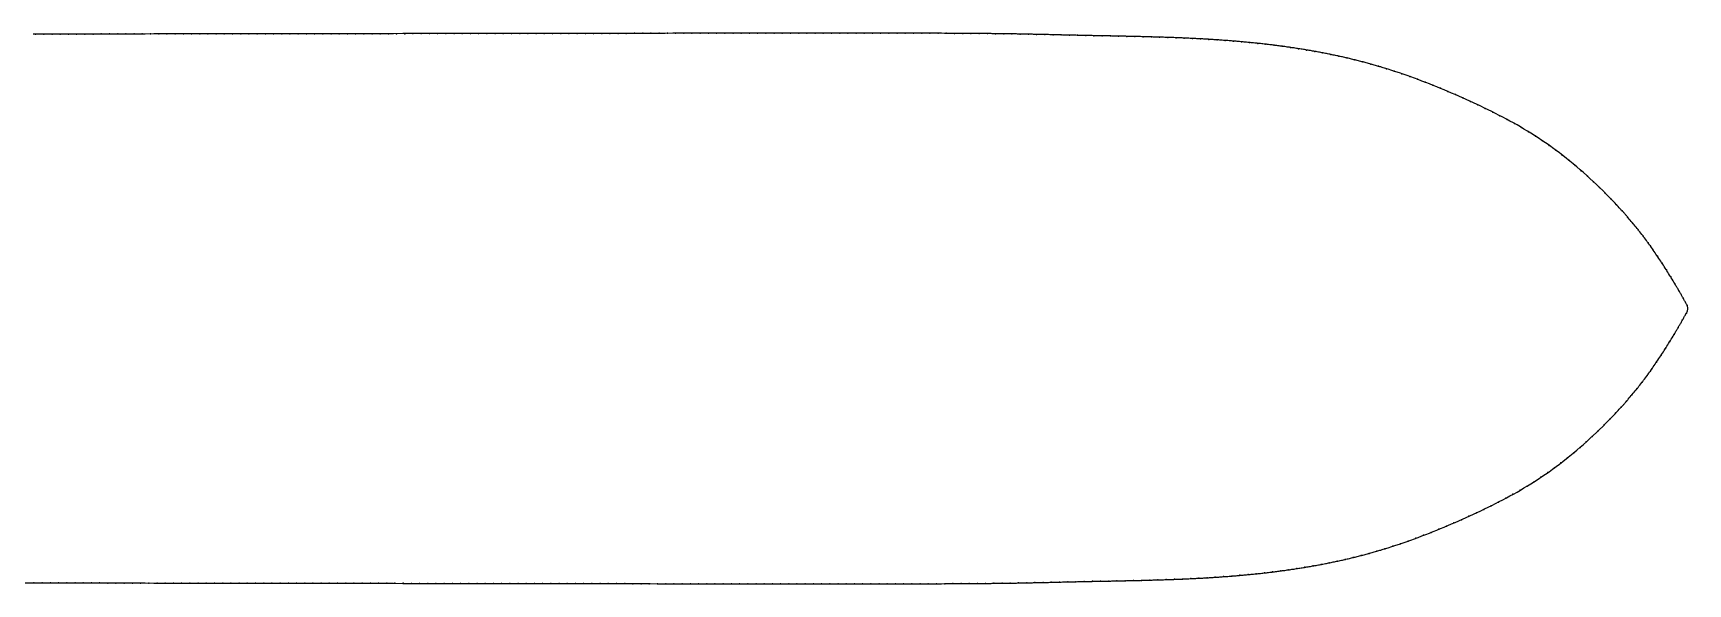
# Model space of a CAD drawing. Header units: metres. Extents: x -167 to 159, y -29 to 29.
# Drawn here: x -15.7 to 158.7, y -29.1 to 29.1 of the extents above; entities that cross this region are included whole.
import ezdxf

# ---------------------------------------------------------------- set-up
doc = ezdxf.new("R2010")
doc.units = ezdxf.units.M
doc.layers.add('Default', color=7, linetype='Continuous')

msp = doc.modelspace()

# ---------------------------------------------------------------- linework, layer by layer
at = {"layer": 'Default'}
for points, knots in [([(57.97, 29.04, 20.8), (53.78, 29.03, 20.8), (49.59, 29.03, 20.8), (45.4, 29.02, 20.8), (40.26, 29.02, 20.8), (35.12, 29.01, 20.8), (29.98, 29, 20.8), (24.84, 29, 20.8), (19.7, 28.99, 20.8), (14.56, 28.98, 20.8), (9.31, 28.98, 20.8), (4.06, 28.97, 20.8), (-1.19, 28.96, 20.8), (-6.04, 28.96, 20.8), (-10.89, 28.95, 20.8), (-15.74, 28.95, 20.8)], [487.042058, 487.042058, 487.042058, 487.042058, 499.61318, 499.61318, 499.61318, 515.036862, 515.036862, 515.036862, 530.460543, 530.460543, 530.460543, 546.210405, 546.210405, 546.210405, 560.754417, 560.754417, 560.754417, 560.754417]), ([(150.71, 11.44, 20.8), (149.85, 12.34, 20.8), (148.96, 13.2, 20.8), (148.04, 14.03, 20.8), (147.12, 14.86, 20.8), (146.16, 15.66, 20.8), (145.17, 16.41, 20.8), (144.21, 17.14, 20.8), (143.19, 17.84, 20.8), (142.16, 18.49, 20.8), (141.18, 19.1, 20.8), (140.22, 19.65, 20.8), (139.2, 20.18, 20.8), (138.19, 20.71, 20.8), (137.15, 21.22, 20.8), (136.12, 21.7, 20.8), (135.09, 22.17, 20.8), (134.07, 22.62, 20.8), (133.02, 23.06, 20.8), (130.95, 23.92, 20.8), (128.85, 24.71, 20.8), (126.71, 25.36, 20.8)], [389.942751, 389.942751, 389.942751, 389.942751, 393.663408, 393.663408, 393.663408, 397.390811, 397.390811, 397.390811, 401.048512, 401.048512, 401.048512, 404.466097, 404.466097, 404.466097, 407.896094, 407.896094, 407.896094, 411.279744, 411.279744, 411.279744, 418.008225, 418.008225, 418.008225, 418.008225]), ([(158.71, 0, 20.8), (158.71, 0.12, 20.8), (158.67, 0.24, 20.8), (158.62, 0.34, 20.8), (158.57, 0.45, 20.8), (158.51, 0.55, 20.8), (158.45, 0.66, 20.8), (158.4, 0.76, 20.8), (158.34, 0.86, 20.8), (158.28, 0.96, 20.8), (158.23, 1.07, 20.8), (158.17, 1.17, 20.8), (158.11, 1.27, 20.8), (158.05, 1.37, 20.8), (158, 1.47, 20.8), (157.94, 1.57, 20.8), (157.88, 1.67, 20.8), (157.82, 1.77, 20.8), (157.76, 1.87, 20.8), (157.7, 1.98, 20.8), (157.65, 2.08, 20.8), (157.59, 2.18, 20.8), (157.53, 2.28, 20.8), (157.47, 2.38, 20.8), (157.41, 2.48, 20.8), (157.29, 2.68, 20.8), (157.17, 2.88, 20.8), (157.05, 3.08, 20.8), (156.93, 3.28, 20.8), (156.81, 3.48, 20.8), (156.68, 3.68, 20.8), (156.56, 3.87, 20.8), (156.44, 4.07, 20.8), (156.32, 4.27, 20.8), (156.19, 4.47, 20.8), (156.06, 4.66, 20.8), (155.93, 4.86, 20.8), (155.81, 5.05, 20.8), (155.69, 5.24, 20.8), (155.55, 5.44, 20.8), (155.42, 5.64, 20.8), (155.27, 5.85, 20.8), (155.15, 6.03, 20.8), (155.03, 6.21, 20.8), (154.93, 6.34, 20.8), (154.75, 6.6, 20.8), (154.57, 6.85, 20.8), (154.3, 7.22, 20.8), (154.04, 7.57, 20.8), (153.78, 7.91, 20.8), (153.52, 8.24, 20.8), (153.25, 8.57, 20.8), (152.98, 8.9, 20.8), (152.71, 9.24, 20.8), (152.43, 9.56, 20.8), (152.36, 9.64, 20.8), (152.29, 9.72, 20.8), (152.22, 9.8, 20.8), (152.15, 9.88, 20.8), (152.08, 9.96, 20.8), (152.01, 10.04, 20.8), (151.94, 10.12, 20.8), (151.87, 10.2, 20.8), (151.8, 10.28, 20.8), (151.73, 10.35, 20.8), (151.65, 10.43, 20.8), (151.58, 10.51, 20.8), (151.44, 10.67, 20.8), (151.29, 10.83, 20.8), (151.15, 10.98, 20.8), (151, 11.14, 20.8), (150.86, 11.29, 20.8), (150.71, 11.44, 20.8)], [375.905935, 375.905935, 375.905935, 375.905935, 376.266161, 376.266161, 376.266161, 376.622974, 376.622974, 376.622974, 376.972444, 376.972444, 376.972444, 377.322687, 377.322687, 377.322687, 377.672364, 377.672364, 377.672364, 378.022452, 378.022452, 378.022452, 378.371996, 378.371996, 378.371996, 378.722496, 378.722496, 378.722496, 379.421186, 379.421186, 379.421186, 380.122766, 380.122766, 380.122766, 380.819353, 380.819353, 380.819353, 381.524984, 381.524984, 381.524984, 382.214219, 382.214219, 382.214219, 382.930928, 382.930928, 382.930928, 383.625493, 383.625493, 383.625493, 384.832867, 384.832867, 384.832867, 386.108029, 386.108029, 386.108029, 387.389084, 387.389084, 387.389084, 387.706389, 387.706389, 387.706389, 388.026872, 388.026872, 388.026872, 388.345811, 388.345811, 388.345811, 388.665356, 388.665356, 388.665356, 389.304003, 389.304003, 389.304003, 389.942751, 389.942751, 389.942751, 389.942751]), ([(150.71, -11.44, 20.8), (150.86, -11.29, 20.8), (151, -11.14, 20.8), (151.15, -10.98, 20.8), (151.29, -10.83, 20.8), (151.44, -10.67, 20.8), (151.58, -10.51, 20.8), (151.65, -10.43, 20.8), (151.73, -10.35, 20.8), (151.8, -10.28, 20.8), (151.87, -10.2, 20.8), (151.94, -10.12, 20.8), (152.01, -10.04, 20.8), (152.08, -9.96, 20.8), (152.15, -9.88, 20.8), (152.22, -9.8, 20.8), (152.29, -9.72, 20.8), (152.36, -9.64, 20.8), (152.43, -9.56, 20.8), (152.71, -9.24, 20.8), (152.98, -8.9, 20.8), (153.25, -8.57, 20.8), (153.52, -8.24, 20.8), (153.78, -7.91, 20.8), (154.04, -7.57, 20.8), (154.3, -7.22, 20.8), (154.57, -6.85, 20.8), (154.75, -6.6, 20.8), (154.93, -6.34, 20.8), (155.03, -6.21, 20.8), (155.15, -6.03, 20.8), (155.27, -5.85, 20.8), (155.42, -5.64, 20.8), (155.55, -5.44, 20.8), (155.69, -5.24, 20.8), (155.81, -5.05, 20.8), (155.93, -4.86, 20.8), (156.06, -4.66, 20.8), (156.19, -4.47, 20.8), (156.32, -4.27, 20.8), (156.44, -4.07, 20.8), (156.56, -3.87, 20.8), (156.68, -3.68, 20.8), (156.81, -3.48, 20.8), (156.93, -3.28, 20.8), (157.05, -3.08, 20.8), (157.17, -2.88, 20.8), (157.29, -2.68, 20.8), (157.41, -2.48, 20.8), (157.47, -2.38, 20.8), (157.53, -2.28, 20.8), (157.59, -2.18, 20.8), (157.65, -2.08, 20.8), (157.7, -1.98, 20.8), (157.76, -1.87, 20.8), (157.82, -1.77, 20.8), (157.88, -1.67, 20.8), (157.94, -1.57, 20.8), (158, -1.47, 20.8), (158.05, -1.37, 20.8), (158.11, -1.27, 20.8), (158.17, -1.17, 20.8), (158.23, -1.07, 20.8), (158.28, -0.96, 20.8), (158.34, -0.86, 20.8), (158.4, -0.76, 20.8), (158.45, -0.66, 20.8), (158.51, -0.55, 20.8), (158.57, -0.45, 20.8), (158.62, -0.34, 20.8), (158.67, -0.24, 20.8), (158.71, -0.12, 20.8), (158.71, 0, 20.8)], [361.869119, 361.869119, 361.869119, 361.869119, 362.507866, 362.507866, 362.507866, 363.146514, 363.146514, 363.146514, 363.466058, 363.466058, 363.466058, 363.784997, 363.784997, 363.784997, 364.10548, 364.10548, 364.10548, 364.422786, 364.422786, 364.422786, 365.703841, 365.703841, 365.703841, 366.979003, 366.979003, 366.979003, 368.186377, 368.186377, 368.186377, 368.880941, 368.880941, 368.880941, 369.59765, 369.59765, 369.59765, 370.286886, 370.286886, 370.286886, 370.992516, 370.992516, 370.992516, 371.689104, 371.689104, 371.689104, 372.390683, 372.390683, 372.390683, 373.089374, 373.089374, 373.089374, 373.439874, 373.439874, 373.439874, 373.789418, 373.789418, 373.789418, 374.139506, 374.139506, 374.139506, 374.489183, 374.489183, 374.489183, 374.839426, 374.839426, 374.839426, 375.188896, 375.188896, 375.188896, 375.545709, 375.545709, 375.545709, 375.905935, 375.905935, 375.905935, 375.905935]), ([(126.71, -25.36, 20.8), (128.85, -24.71, 20.8), (130.95, -23.92, 20.8), (133.02, -23.06, 20.8), (134.07, -22.62, 20.8), (135.09, -22.17, 20.8), (136.12, -21.7, 20.8), (137.15, -21.22, 20.8), (138.19, -20.71, 20.8), (139.2, -20.18, 20.8), (140.22, -19.65, 20.8), (141.18, -19.1, 20.8), (142.16, -18.49, 20.8), (143.19, -17.84, 20.8), (144.21, -17.14, 20.8), (145.17, -16.41, 20.8), (146.16, -15.66, 20.8), (147.12, -14.86, 20.8), (148.04, -14.03, 20.8), (148.96, -13.2, 20.8), (149.85, -12.34, 20.8), (150.71, -11.44, 20.8)], [333.803644, 333.803644, 333.803644, 333.803644, 340.532126, 340.532126, 340.532126, 343.915776, 343.915776, 343.915776, 347.345772, 347.345772, 347.345772, 350.763358, 350.763358, 350.763358, 354.421059, 354.421059, 354.421059, 358.148461, 358.148461, 358.148461, 361.869119, 361.869119, 361.869119, 361.869119]), ([(-15.74, -28.95, 20.8), (-10.89, -28.95, 20.8), (-6.04, -28.96, 20.8), (-1.19, -28.96, 20.8), (4.06, -28.97, 20.8), (9.31, -28.98, 20.8), (14.56, -28.98, 20.8), (19.7, -28.99, 20.8), (24.84, -29, 20.8), (29.98, -29, 20.8), (35.12, -29.01, 20.8), (40.26, -29.02, 20.8), (45.4, -29.02, 20.8), (49.59, -29.03, 20.8), (53.78, -29.04, 20.8), (57.97, -29.04, 20.8)], [191.057453, 191.057453, 191.057453, 191.057453, 205.601465, 205.601465, 205.601465, 221.351327, 221.351327, 221.351327, 236.775008, 236.775008, 236.775008, 252.19869, 252.19869, 252.19869, 264.769812, 264.769812, 264.769812, 264.769812])]:
    msp.add_open_spline(points, degree=3, knots=knots, dxfattribs=at)
for points in [[(67.73, 29.06, 20.8), (64.48, 29.05, 20.8), (61.23, 29.05, 20.8), (57.97, 29.04, 20.8)], [(73.24, 29.06, 20.8), (71.4, 29.06, 20.8), (69.57, 29.06, 20.8), (67.73, 29.06, 20.8)], [(76.54, 29.05, 20.8), (75.44, 29.05, 20.8), (74.34, 29.05, 20.8), (73.24, 29.06, 20.8)], [(78.43, 29.04, 20.8), (77.8, 29.04, 20.8), (77.17, 29.05, 20.8), (76.54, 29.05, 20.8)], [(79.37, 29.04, 20.8), (79.05, 29.04, 20.8), (78.74, 29.04, 20.8), (78.43, 29.04, 20.8)], [(81.96, 29.02, 20.8), (81.1, 29.02, 20.8), (80.23, 29.03, 20.8), (79.37, 29.04, 20.8)], [(83.22, 29, 20.8), (82.8, 29.01, 20.8), (82.38, 29.01, 20.8), (81.96, 29.02, 20.8)], [(83.56, 29, 20.8), (83.45, 29, 20.8), (83.34, 29, 20.8), (83.22, 29, 20.8)], [(84.04, 29, 20.8), (83.88, 29, 20.8), (83.72, 29, 20.8), (83.56, 29, 20.8)], [(84.53, 29, 20.8), (84.37, 29, 20.8), (84.2, 29, 20.8), (84.04, 29, 20.8)], [(85.01, 29, 20.8), (84.85, 29, 20.8), (84.69, 29, 20.8), (84.53, 29, 20.8)], [(85.5, 28.99, 20.8), (85.34, 28.99, 20.8), (85.17, 29, 20.8), (85.01, 29, 20.8)], [(85.98, 28.99, 20.8), (85.82, 28.99, 20.8), (85.66, 28.99, 20.8), (85.5, 28.99, 20.8)], [(86.47, 28.98, 20.8), (86.31, 28.98, 20.8), (86.14, 28.98, 20.8), (85.98, 28.99, 20.8)], [(86.95, 28.97, 20.8), (86.79, 28.98, 20.8), (86.63, 28.98, 20.8), (86.47, 28.98, 20.8)], [(87.44, 28.97, 20.8), (87.28, 28.97, 20.8), (87.11, 28.97, 20.8), (86.95, 28.97, 20.8)], [(87.92, 28.96, 20.8), (87.76, 28.96, 20.8), (87.6, 28.96, 20.8), (87.44, 28.97, 20.8)], [(88.41, 28.95, 20.8), (88.24, 28.95, 20.8), (88.08, 28.95, 20.8), (87.92, 28.96, 20.8)], [(88.89, 28.94, 20.8), (88.73, 28.94, 20.8), (88.57, 28.95, 20.8), (88.41, 28.95, 20.8)], [(89.38, 28.93, 20.8), (89.21, 28.93, 20.8), (89.05, 28.94, 20.8), (88.89, 28.94, 20.8)], [(89.86, 28.92, 20.8), (89.7, 28.92, 20.8), (89.54, 28.93, 20.8), (89.38, 28.93, 20.8)], [(90.35, 28.91, 20.8), (90.18, 28.91, 20.8), (90.02, 28.92, 20.8), (89.86, 28.92, 20.8)], [(90.83, 28.9, 20.8), (90.67, 28.9, 20.8), (90.51, 28.9, 20.8), (90.35, 28.91, 20.8)], [(91.32, 28.89, 20.8), (91.15, 28.89, 20.8), (90.99, 28.89, 20.8), (90.83, 28.9, 20.8)], [(91.8, 28.87, 20.8), (91.64, 28.88, 20.8), (91.48, 28.88, 20.8), (91.32, 28.89, 20.8)], [(92.28, 28.86, 20.8), (92.12, 28.87, 20.8), (91.96, 28.87, 20.8), (91.8, 28.87, 20.8)], [(92.77, 28.85, 20.8), (92.61, 28.86, 20.8), (92.45, 28.86, 20.8), (92.28, 28.86, 20.8)], [(93.25, 28.84, 20.8), (93.09, 28.84, 20.8), (92.93, 28.85, 20.8), (92.77, 28.85, 20.8)], [(93.74, 28.83, 20.8), (93.58, 28.83, 20.8), (93.42, 28.84, 20.8), (93.25, 28.84, 20.8)], [(94.22, 28.82, 20.8), (94.06, 28.82, 20.8), (93.9, 28.83, 20.8), (93.74, 28.83, 20.8)], [(94.71, 28.81, 20.8), (94.55, 28.81, 20.8), (94.39, 28.82, 20.8), (94.22, 28.82, 20.8)], [(95.19, 28.8, 20.8), (95.03, 28.8, 20.8), (94.87, 28.81, 20.8), (94.71, 28.81, 20.8)], [(95.68, 28.79, 20.8), (95.52, 28.79, 20.8), (95.36, 28.8, 20.8), (95.19, 28.8, 20.8)], [(96.16, 28.78, 20.8), (96, 28.78, 20.8), (95.84, 28.79, 20.8), (95.68, 28.79, 20.8)], [(96.65, 28.77, 20.8), (96.49, 28.77, 20.8), (96.33, 28.78, 20.8), (96.16, 28.78, 20.8)], [(97.13, 28.76, 20.8), (96.97, 28.76, 20.8), (96.81, 28.77, 20.8), (96.65, 28.77, 20.8)], [(97.62, 28.75, 20.8), (97.46, 28.75, 20.8), (97.3, 28.76, 20.8), (97.13, 28.76, 20.8)], [(98.1, 28.74, 20.8), (97.94, 28.75, 20.8), (97.78, 28.75, 20.8), (97.62, 28.75, 20.8)], [(98.59, 28.73, 20.8), (98.43, 28.74, 20.8), (98.27, 28.74, 20.8), (98.1, 28.74, 20.8)], [(99.08, 28.72, 20.8), (98.91, 28.73, 20.8), (98.75, 28.73, 20.8), (98.59, 28.73, 20.8)], [(99.56, 28.71, 20.8), (99.4, 28.72, 20.8), (99.24, 28.72, 20.8), (99.08, 28.72, 20.8)], [(100.05, 28.7, 20.8), (99.88, 28.7, 20.8), (99.72, 28.71, 20.8), (99.56, 28.71, 20.8)], [(100.53, 28.69, 20.8), (100.37, 28.69, 20.8), (100.21, 28.7, 20.8), (100.05, 28.7, 20.8)], [(101.02, 28.68, 20.8), (100.85, 28.68, 20.8), (100.69, 28.69, 20.8), (100.53, 28.69, 20.8)], [(101.5, 28.67, 20.8), (101.34, 28.67, 20.8), (101.18, 28.67, 20.8), (101.02, 28.68, 20.8)], [(101.99, 28.65, 20.8), (101.82, 28.66, 20.8), (101.66, 28.66, 20.8), (101.5, 28.67, 20.8)], [(102.47, 28.64, 20.8), (102.31, 28.64, 20.8), (102.15, 28.65, 20.8), (101.99, 28.65, 20.8)], [(102.96, 28.63, 20.8), (102.79, 28.63, 20.8), (102.63, 28.64, 20.8), (102.47, 28.64, 20.8)], [(103.44, 28.61, 20.8), (103.28, 28.62, 20.8), (103.12, 28.62, 20.8), (102.96, 28.63, 20.8)], [(103.93, 28.59, 20.8), (103.76, 28.6, 20.8), (103.6, 28.6, 20.8), (103.44, 28.61, 20.8)], [(104.41, 28.58, 20.8), (104.25, 28.58, 20.8), (104.09, 28.59, 20.8), (103.93, 28.59, 20.8)], [(104.9, 28.56, 20.8), (104.73, 28.56, 20.8), (104.57, 28.57, 20.8), (104.41, 28.58, 20.8)], [(105.38, 28.54, 20.8), (105.22, 28.54, 20.8), (105.06, 28.55, 20.8), (104.9, 28.56, 20.8)], [(105.87, 28.52, 20.8), (105.7, 28.52, 20.8), (105.54, 28.53, 20.8), (105.38, 28.54, 20.8)], [(106.35, 28.49, 20.8), (106.19, 28.5, 20.8), (106.03, 28.51, 20.8), (105.87, 28.52, 20.8)], [(106.83, 28.47, 20.8), (106.67, 28.48, 20.8), (106.51, 28.49, 20.8), (106.35, 28.49, 20.8)], [(107.32, 28.44, 20.8), (107.16, 28.45, 20.8), (107, 28.46, 20.8), (106.83, 28.47, 20.8)], [(107.8, 28.42, 20.8), (107.64, 28.43, 20.8), (107.48, 28.44, 20.8), (107.32, 28.44, 20.8)], [(108.29, 28.39, 20.8), (108.13, 28.4, 20.8), (107.97, 28.41, 20.8), (107.8, 28.42, 20.8)], [(108.77, 28.36, 20.8), (108.61, 28.37, 20.8), (108.45, 28.38, 20.8), (108.29, 28.39, 20.8)], [(109.26, 28.33, 20.8), (109.1, 28.34, 20.8), (108.93, 28.35, 20.8), (108.77, 28.36, 20.8)], [(109.74, 28.29, 20.8), (109.58, 28.3, 20.8), (109.42, 28.32, 20.8), (109.26, 28.33, 20.8)], [(110.22, 28.26, 20.8), (110.06, 28.27, 20.8), (109.9, 28.28, 20.8), (109.74, 28.29, 20.8)], [(110.71, 28.22, 20.8), (110.55, 28.23, 20.8), (110.39, 28.24, 20.8), (110.22, 28.26, 20.8)], [(111.2, 28.18, 20.8), (111.04, 28.19, 20.8), (110.87, 28.21, 20.8), (110.71, 28.22, 20.8)], [(111.69, 28.14, 20.8), (111.53, 28.15, 20.8), (111.36, 28.16, 20.8), (111.2, 28.18, 20.8)], [(112.18, 28.09, 20.8), (112.02, 28.11, 20.8), (111.86, 28.12, 20.8), (111.69, 28.14, 20.8)], [(112.67, 28.04, 20.8), (112.51, 28.06, 20.8), (112.35, 28.07, 20.8), (112.18, 28.09, 20.8)], [(113.17, 27.99, 20.8), (113, 28.01, 20.8), (112.84, 28.03, 20.8), (112.67, 28.04, 20.8)], [(113.66, 27.94, 20.8), (113.49, 27.96, 20.8), (113.33, 27.98, 20.8), (113.17, 27.99, 20.8)], [(114.15, 27.89, 20.8), (113.98, 27.9, 20.8), (113.82, 27.92, 20.8), (113.66, 27.94, 20.8)], [(114.64, 27.83, 20.8), (114.47, 27.85, 20.8), (114.31, 27.87, 20.8), (114.15, 27.89, 20.8)], [(119.52, 27.1, 20.8), (119.35, 27.13, 20.8), (119.19, 27.16, 20.8), (119.03, 27.18, 20.8)], [(123.86, 26.16, 20.8), (123.7, 26.2, 20.8), (123.54, 26.24, 20.8), (123.38, 26.28, 20.8)], [(124.33, 26.04, 20.8), (124.18, 26.08, 20.8), (124.02, 26.12, 20.8), (123.86, 26.16, 20.8)], [(124.81, 25.91, 20.8), (124.65, 25.96, 20.8), (124.49, 26, 20.8), (124.33, 26.04, 20.8)], [(125.29, 25.78, 20.8), (125.13, 25.83, 20.8), (124.97, 25.87, 20.8), (124.81, 25.91, 20.8)], [(125.76, 25.65, 20.8), (125.6, 25.7, 20.8), (125.45, 25.74, 20.8), (125.29, 25.78, 20.8)], [(126.24, 25.51, 20.8), (126.08, 25.56, 20.8), (125.92, 25.6, 20.8), (125.76, 25.65, 20.8)], [(126.71, 25.36, 20.8), (126.55, 25.42, 20.8), (126.39, 25.47, 20.8), (126.24, 25.51, 20.8)], [(123.38, -26.28, 20.8), (123.54, -26.24, 20.8), (123.7, -26.2, 20.8), (123.86, -26.16, 20.8)], [(123.86, -26.16, 20.8), (124.02, -26.12, 20.8), (124.18, -26.08, 20.8), (124.33, -26.04, 20.8)], [(124.33, -26.04, 20.8), (124.49, -26, 20.8), (124.65, -25.96, 20.8), (124.81, -25.91, 20.8)], [(124.81, -25.91, 20.8), (124.97, -25.87, 20.8), (125.13, -25.83, 20.8), (125.29, -25.78, 20.8)], [(125.29, -25.78, 20.8), (125.45, -25.74, 20.8), (125.6, -25.7, 20.8), (125.76, -25.65, 20.8)], [(125.76, -25.65, 20.8), (125.92, -25.6, 20.8), (126.08, -25.56, 20.8), (126.24, -25.51, 20.8)], [(126.24, -25.51, 20.8), (126.39, -25.47, 20.8), (126.55, -25.42, 20.8), (126.71, -25.36, 20.8)], [(113.66, -27.94, 20.8), (113.82, -27.92, 20.8), (113.98, -27.9, 20.8), (114.15, -27.89, 20.8)], [(-29.99, -28.93, 20.8), (-25.24, -28.93, 20.8), (-20.49, -28.94, 20.8), (-15.74, -28.95, 20.8)], [(57.97, -29.04, 20.8), (61.23, -29.05, 20.8), (64.48, -29.05, 20.8), (67.73, -29.06, 20.8)], [(67.73, -29.06, 20.8), (69.57, -29.06, 20.8), (71.4, -29.06, 20.8), (73.24, -29.06, 20.8)], [(73.24, -29.06, 20.8), (74.34, -29.05, 20.8), (75.44, -29.05, 20.8), (76.54, -29.05, 20.8)], [(76.54, -29.05, 20.8), (77.17, -29.05, 20.8), (77.8, -29.04, 20.8), (78.43, -29.04, 20.8)], [(78.43, -29.04, 20.8), (78.74, -29.04, 20.8), (79.05, -29.04, 20.8), (79.37, -29.04, 20.8)], [(79.37, -29.04, 20.8), (80.23, -29.03, 20.8), (81.1, -29.02, 20.8), (81.96, -29.02, 20.8)], [(81.96, -29.02, 20.8), (82.38, -29.01, 20.8), (82.8, -29.01, 20.8), (83.22, -29, 20.8)], [(83.22, -29, 20.8), (83.34, -29, 20.8), (83.45, -29, 20.8), (83.56, -29, 20.8)], [(83.56, -29, 20.8), (83.72, -29, 20.8), (83.88, -29, 20.8), (84.04, -29, 20.8)], [(84.04, -29, 20.8), (84.2, -29, 20.8), (84.37, -29, 20.8), (84.53, -29, 20.8)], [(84.53, -29, 20.8), (84.69, -29, 20.8), (84.85, -29, 20.8), (85.01, -29, 20.8)], [(85.01, -29, 20.8), (85.17, -29, 20.8), (85.34, -28.99, 20.8), (85.5, -28.99, 20.8)], [(85.5, -28.99, 20.8), (85.66, -28.99, 20.8), (85.82, -28.99, 20.8), (85.98, -28.99, 20.8)], [(85.98, -28.99, 20.8), (86.14, -28.98, 20.8), (86.31, -28.98, 20.8), (86.47, -28.98, 20.8)], [(86.47, -28.98, 20.8), (86.63, -28.98, 20.8), (86.79, -28.98, 20.8), (86.95, -28.97, 20.8)], [(86.95, -28.97, 20.8), (87.11, -28.97, 20.8), (87.28, -28.97, 20.8), (87.44, -28.97, 20.8)], [(87.44, -28.97, 20.8), (87.6, -28.96, 20.8), (87.76, -28.96, 20.8), (87.92, -28.96, 20.8)], [(87.92, -28.96, 20.8), (88.08, -28.95, 20.8), (88.24, -28.95, 20.8), (88.41, -28.95, 20.8)], [(88.41, -28.95, 20.8), (88.57, -28.95, 20.8), (88.73, -28.94, 20.8), (88.89, -28.94, 20.8)], [(88.89, -28.94, 20.8), (89.05, -28.94, 20.8), (89.21, -28.93, 20.8), (89.38, -28.93, 20.8)], [(89.38, -28.93, 20.8), (89.54, -28.93, 20.8), (89.7, -28.92, 20.8), (89.86, -28.92, 20.8)], [(89.86, -28.92, 20.8), (90.02, -28.92, 20.8), (90.18, -28.91, 20.8), (90.35, -28.91, 20.8)], [(90.35, -28.91, 20.8), (90.51, -28.9, 20.8), (90.67, -28.9, 20.8), (90.83, -28.9, 20.8)], [(90.83, -28.9, 20.8), (90.99, -28.89, 20.8), (91.15, -28.89, 20.8), (91.32, -28.89, 20.8)], [(91.32, -28.89, 20.8), (91.48, -28.88, 20.8), (91.64, -28.88, 20.8), (91.8, -28.87, 20.8)], [(91.8, -28.87, 20.8), (91.96, -28.87, 20.8), (92.12, -28.87, 20.8), (92.28, -28.86, 20.8)], [(92.28, -28.86, 20.8), (92.45, -28.86, 20.8), (92.61, -28.86, 20.8), (92.77, -28.85, 20.8)], [(92.77, -28.85, 20.8), (92.93, -28.85, 20.8), (93.09, -28.84, 20.8), (93.25, -28.84, 20.8)], [(93.25, -28.84, 20.8), (93.42, -28.84, 20.8), (93.58, -28.83, 20.8), (93.74, -28.83, 20.8)], [(93.74, -28.83, 20.8), (93.9, -28.83, 20.8), (94.06, -28.82, 20.8), (94.22, -28.82, 20.8)], [(94.22, -28.82, 20.8), (94.39, -28.82, 20.8), (94.55, -28.81, 20.8), (94.71, -28.81, 20.8)], [(94.71, -28.81, 20.8), (94.87, -28.81, 20.8), (95.03, -28.8, 20.8), (95.19, -28.8, 20.8)], [(95.19, -28.8, 20.8), (95.36, -28.8, 20.8), (95.52, -28.79, 20.8), (95.68, -28.79, 20.8)], [(95.68, -28.79, 20.8), (95.84, -28.79, 20.8), (96, -28.78, 20.8), (96.16, -28.78, 20.8)], [(96.16, -28.78, 20.8), (96.33, -28.78, 20.8), (96.49, -28.77, 20.8), (96.65, -28.77, 20.8)], [(96.65, -28.77, 20.8), (96.81, -28.77, 20.8), (96.97, -28.76, 20.8), (97.13, -28.76, 20.8)], [(97.13, -28.76, 20.8), (97.3, -28.76, 20.8), (97.46, -28.75, 20.8), (97.62, -28.75, 20.8)], [(97.62, -28.75, 20.8), (97.78, -28.75, 20.8), (97.94, -28.75, 20.8), (98.1, -28.74, 20.8)], [(98.1, -28.74, 20.8), (98.27, -28.74, 20.8), (98.43, -28.74, 20.8), (98.59, -28.73, 20.8)], [(98.59, -28.73, 20.8), (98.75, -28.73, 20.8), (98.91, -28.73, 20.8), (99.08, -28.72, 20.8)], [(99.08, -28.72, 20.8), (99.24, -28.72, 20.8), (99.4, -28.72, 20.8), (99.56, -28.71, 20.8)], [(99.56, -28.71, 20.8), (99.72, -28.71, 20.8), (99.88, -28.7, 20.8), (100.05, -28.7, 20.8)], [(100.05, -28.7, 20.8), (100.21, -28.7, 20.8), (100.37, -28.69, 20.8), (100.53, -28.69, 20.8)], [(100.53, -28.69, 20.8), (100.69, -28.69, 20.8), (100.85, -28.68, 20.8), (101.02, -28.68, 20.8)], [(101.02, -28.68, 20.8), (101.18, -28.67, 20.8), (101.34, -28.67, 20.8), (101.5, -28.67, 20.8)], [(101.5, -28.67, 20.8), (101.66, -28.66, 20.8), (101.82, -28.66, 20.8), (101.99, -28.65, 20.8)], [(101.99, -28.65, 20.8), (102.15, -28.65, 20.8), (102.31, -28.64, 20.8), (102.47, -28.64, 20.8)], [(102.47, -28.64, 20.8), (102.63, -28.64, 20.8), (102.79, -28.63, 20.8), (102.96, -28.63, 20.8)], [(102.96, -28.63, 20.8), (103.12, -28.62, 20.8), (103.28, -28.62, 20.8), (103.44, -28.61, 20.8)], [(103.44, -28.61, 20.8), (103.6, -28.6, 20.8), (103.76, -28.6, 20.8), (103.93, -28.59, 20.8)], [(103.93, -28.59, 20.8), (104.09, -28.59, 20.8), (104.25, -28.58, 20.8), (104.41, -28.58, 20.8)], [(104.41, -28.58, 20.8), (104.57, -28.57, 20.8), (104.73, -28.56, 20.8), (104.9, -28.56, 20.8)], [(104.9, -28.56, 20.8), (105.06, -28.55, 20.8), (105.22, -28.54, 20.8), (105.38, -28.54, 20.8)], [(105.38, -28.54, 20.8), (105.54, -28.53, 20.8), (105.7, -28.52, 20.8), (105.87, -28.52, 20.8)], [(105.87, -28.52, 20.8), (106.03, -28.51, 20.8), (106.19, -28.5, 20.8), (106.35, -28.49, 20.8)], [(106.35, -28.49, 20.8), (106.51, -28.49, 20.8), (106.67, -28.48, 20.8), (106.83, -28.47, 20.8)], [(106.83, -28.47, 20.8), (107, -28.46, 20.8), (107.16, -28.45, 20.8), (107.32, -28.44, 20.8)], [(107.32, -28.44, 20.8), (107.48, -28.44, 20.8), (107.64, -28.43, 20.8), (107.8, -28.42, 20.8)], [(107.8, -28.42, 20.8), (107.97, -28.41, 20.8), (108.13, -28.4, 20.8), (108.29, -28.39, 20.8)], [(108.29, -28.39, 20.8), (108.45, -28.38, 20.8), (108.61, -28.37, 20.8), (108.77, -28.36, 20.8)], [(108.77, -28.36, 20.8), (108.93, -28.35, 20.8), (109.1, -28.34, 20.8), (109.26, -28.33, 20.8)], [(109.26, -28.33, 20.8), (109.42, -28.32, 20.8), (109.58, -28.3, 20.8), (109.74, -28.29, 20.8)], [(109.74, -28.29, 20.8), (109.9, -28.28, 20.8), (110.06, -28.27, 20.8), (110.22, -28.26, 20.8)], [(110.22, -28.26, 20.8), (110.39, -28.24, 20.8), (110.55, -28.23, 20.8), (110.71, -28.22, 20.8)], [(110.71, -28.22, 20.8), (110.87, -28.21, 20.8), (111.04, -28.19, 20.8), (111.2, -28.18, 20.8)], [(111.2, -28.18, 20.8), (111.36, -28.16, 20.8), (111.53, -28.15, 20.8), (111.69, -28.14, 20.8)], [(111.69, -28.14, 20.8), (111.86, -28.12, 20.8), (112.02, -28.11, 20.8), (112.18, -28.09, 20.8)], [(112.18, -28.09, 20.8), (112.35, -28.07, 20.8), (112.51, -28.06, 20.8), (112.67, -28.04, 20.8)], [(112.67, -28.04, 20.8), (112.84, -28.03, 20.8), (113, -28.01, 20.8), (113.17, -27.99, 20.8)], [(113.17, -27.99, 20.8), (113.33, -27.98, 20.8), (113.49, -27.96, 20.8), (113.66, -27.94, 20.8)]]:
    msp.add_open_spline(points, degree=3, dxfattribs=at)
at = {"layer": 'Default', "extrusion": (-4.34878e-10, -3.46479e-09, 1)}
msp.add_open_spline([(115.13, 27.77, 20.8), (114.96, 27.79, 20.8), (114.8, 27.81, 20.8), (114.64, 27.83, 20.8)], degree=3, dxfattribs=at)
at = {"layer": 'Default', "extrusion": (-3.46555e-10, -2.64157e-09, 1)}
msp.add_open_spline([(115.62, 27.71, 20.8), (115.45, 27.73, 20.8), (115.29, 27.75, 20.8), (115.13, 27.77, 20.8)], degree=3, dxfattribs=at)
at = {"layer": 'Default', "extrusion": (-4.36502e-10, -3.18558e-09, 1)}
msp.add_open_spline([(116.1, 27.64, 20.8), (115.94, 27.66, 20.8), (115.78, 27.68, 20.8), (115.62, 27.71, 20.8)], degree=3, dxfattribs=at)
at = {"layer": 'Default', "extrusion": (-3.20874e-10, -2.24431e-09, 1)}
msp.add_open_spline([(116.59, 27.57, 20.8), (116.43, 27.59, 20.8), (116.27, 27.62, 20.8), (116.1, 27.64, 20.8)], degree=3, dxfattribs=at)
at = {"layer": 'Default', "extrusion": (-6.21135e-10, -4.16609e-09, 1)}
msp.add_open_spline([(117.08, 27.5, 20.8), (116.92, 27.52, 20.8), (116.76, 27.55, 20.8), (116.59, 27.57, 20.8)], degree=3, dxfattribs=at)
at = {"layer": 'Default', "extrusion": (-6.97823e-10, -4.49155e-09, 1)}
msp.add_open_spline([(117.57, 27.43, 20.8), (117.41, 27.45, 20.8), (117.24, 27.48, 20.8), (117.08, 27.5, 20.8)], degree=3, dxfattribs=at)
at = {"layer": 'Default', "extrusion": (-2.49555e-10, -1.54259e-09, 1)}
msp.add_open_spline([(118.06, 27.35, 20.8), (117.89, 27.37, 20.8), (117.73, 27.4, 20.8), (117.57, 27.43, 20.8)], degree=3, dxfattribs=at)
at = {"layer": 'Default', "extrusion": (-7.496e-10, -4.45285e-09, 1)}
msp.add_open_spline([(118.54, 27.27, 20.8), (118.38, 27.3, 20.8), (118.22, 27.32, 20.8), (118.06, 27.35, 20.8)], degree=3, dxfattribs=at)
at = {"layer": 'Default', "extrusion": (-7.90816e-10, -4.517e-09, 1)}
msp.add_open_spline([(119.03, 27.18, 20.8), (118.87, 27.21, 20.8), (118.71, 27.24, 20.8), (118.54, 27.27, 20.8)], degree=3, dxfattribs=at)
at = {"layer": 'Default', "extrusion": (-6.51456e-10, -3.4471e-09, 1)}
msp.add_open_spline([(120, 27.01, 20.8), (119.84, 27.04, 20.8), (119.68, 27.07, 20.8), (119.52, 27.1, 20.8)], degree=3, dxfattribs=at)
at = {"layer": 'Default', "extrusion": (-1.04822e-09, -5.34231e-09, 1)}
msp.add_open_spline([(120.49, 26.91, 20.8), (120.32, 26.95, 20.8), (120.16, 26.98, 20.8), (120, 27.01, 20.8)], degree=3, dxfattribs=at)
at = {"layer": 'Default', "extrusion": (-1.2014e-09, -5.90115e-09, 1)}
msp.add_open_spline([(120.97, 26.82, 20.8), (120.81, 26.85, 20.8), (120.65, 26.88, 20.8), (120.49, 26.91, 20.8)], degree=3, dxfattribs=at)
at = {"layer": 'Default', "extrusion": (-1.25561e-09, -5.94705e-09, 1)}
msp.add_open_spline([(121.45, 26.72, 20.8), (121.29, 26.75, 20.8), (121.13, 26.78, 20.8), (120.97, 26.82, 20.8)], degree=3, dxfattribs=at)
at = {"layer": 'Default', "extrusion": (-7.42319e-10, -3.39209e-09, 1)}
msp.add_open_spline([(121.93, 26.61, 20.8), (121.77, 26.65, 20.8), (121.61, 26.68, 20.8), (121.45, 26.72, 20.8)], degree=3, dxfattribs=at)
at = {"layer": 'Default', "extrusion": (3.70081e-10, 1.63238e-09, 1)}
msp.add_open_spline([(122.42, 26.51, 20.8), (122.26, 26.54, 20.8), (122.1, 26.58, 20.8), (121.93, 26.61, 20.8)], degree=3, dxfattribs=at)
at = {"layer": 'Default', "extrusion": (-6.49734e-10, -2.7674e-09, 1)}
msp.add_open_spline([(122.9, 26.4, 20.8), (122.74, 26.43, 20.8), (122.58, 26.47, 20.8), (122.42, 26.51, 20.8)], degree=3, dxfattribs=at)
at = {"layer": 'Default', "extrusion": (1.14422e-08, 4.70822e-08, 1)}
msp.add_open_spline([(123.38, 26.28, 20.8), (123.22, 26.32, 20.8), (123.06, 26.36, 20.8), (122.9, 26.4, 20.8)], degree=3, dxfattribs=at)
at = {"layer": 'Default', "extrusion": (8.32625e-11, -6.9394e-10, -1)}
msp.add_open_spline([(114.15, -27.89, 20.8), (114.31, -27.87, 20.8), (114.47, -27.85, 20.8), (114.64, -27.83, 20.8)], degree=3, dxfattribs=at)
at = {"layer": 'Default', "extrusion": (4.34878e-10, -3.46479e-09, -1)}
msp.add_open_spline([(114.64, -27.83, 20.8), (114.8, -27.81, 20.8), (114.96, -27.79, 20.8), (115.13, -27.77, 20.8)], degree=3, dxfattribs=at)
at = {"layer": 'Default', "extrusion": (3.46555e-10, -2.64157e-09, -1)}
msp.add_open_spline([(115.13, -27.77, 20.8), (115.29, -27.75, 20.8), (115.45, -27.73, 20.8), (115.62, -27.71, 20.8)], degree=3, dxfattribs=at)
at = {"layer": 'Default', "extrusion": (4.36161e-10, -3.18309e-09, -1)}
msp.add_open_spline([(115.62, -27.71, 20.8), (115.78, -27.68, 20.8), (115.94, -27.66, 20.8), (116.1, -27.64, 20.8)], degree=3, dxfattribs=at)
at = {"layer": 'Default', "extrusion": (3.21222e-10, -2.24674e-09, -1)}
msp.add_open_spline([(116.1, -27.64, 20.8), (116.27, -27.62, 20.8), (116.43, -27.59, 20.8), (116.59, -27.57, 20.8)], degree=3, dxfattribs=at)
at = {"layer": 'Default', "extrusion": (6.21135e-10, -4.16609e-09, -1)}
msp.add_open_spline([(116.59, -27.57, 20.8), (116.76, -27.55, 20.8), (116.92, -27.52, 20.8), (117.08, -27.5, 20.8)], degree=3, dxfattribs=at)
at = {"layer": 'Default', "extrusion": (6.97463e-10, -4.48923e-09, -1)}
msp.add_open_spline([(117.08, -27.5, 20.8), (117.24, -27.48, 20.8), (117.41, -27.45, 20.8), (117.57, -27.43, 20.8)], degree=3, dxfattribs=at)
at = {"layer": 'Default', "extrusion": (2.50287e-10, -1.54711e-09, -1)}
msp.add_open_spline([(117.57, -27.43, 20.8), (117.73, -27.4, 20.8), (117.89, -27.37, 20.8), (118.06, -27.35, 20.8)], degree=3, dxfattribs=at)
at = {"layer": 'Default', "extrusion": (7.49227e-10, -4.45063e-09, -1)}
msp.add_open_spline([(118.06, -27.35, 20.8), (118.22, -27.32, 20.8), (118.38, -27.3, 20.8), (118.54, -27.27, 20.8)], degree=3, dxfattribs=at)
at = {"layer": 'Default', "extrusion": (7.90816e-10, -4.517e-09, -1)}
msp.add_open_spline([(118.54, -27.27, 20.8), (118.71, -27.24, 20.8), (118.87, -27.21, 20.8), (119.03, -27.18, 20.8)], degree=3, dxfattribs=at)
at = {"layer": 'Default', "extrusion": (1.01805e-10, -5.5948e-10, -1)}
msp.add_open_spline([(119.03, -27.18, 20.8), (119.19, -27.16, 20.8), (119.35, -27.13, 20.8), (119.52, -27.1, 20.8)], degree=3, dxfattribs=at)
at = {"layer": 'Default', "extrusion": (6.51456e-10, -3.4471e-09, -1)}
msp.add_open_spline([(119.52, -27.1, 20.8), (119.68, -27.07, 20.8), (119.84, -27.04, 20.8), (120, -27.01, 20.8)], degree=3, dxfattribs=at)
at = {"layer": 'Default', "extrusion": (1.04822e-09, -5.34231e-09, -1)}
msp.add_open_spline([(120, -27.01, 20.8), (120.16, -26.98, 20.8), (120.32, -26.95, 20.8), (120.49, -26.91, 20.8)], degree=3, dxfattribs=at)
at = {"layer": 'Default', "extrusion": (1.20181e-09, -5.90313e-09, -1)}
msp.add_open_spline([(120.49, -26.91, 20.8), (120.65, -26.88, 20.8), (120.81, -26.85, 20.8), (120.97, -26.82, 20.8)], degree=3, dxfattribs=at)
at = {"layer": 'Default', "extrusion": (1.25479e-09, -5.94317e-09, -1)}
msp.add_open_spline([(120.97, -26.82, 20.8), (121.13, -26.78, 20.8), (121.29, -26.75, 20.8), (121.45, -26.72, 20.8)], degree=3, dxfattribs=at)
at = {"layer": 'Default', "extrusion": (7.43571e-10, -3.39781e-09, -1)}
msp.add_open_spline([(121.45, -26.72, 20.8), (121.61, -26.68, 20.8), (121.77, -26.65, 20.8), (121.93, -26.61, 20.8)], degree=3, dxfattribs=at)
at = {"layer": 'Default', "extrusion": (-3.71771e-10, 1.63984e-09, -1)}
msp.add_open_spline([(121.93, -26.61, 20.8), (122.1, -26.58, 20.8), (122.26, -26.54, 20.8), (122.42, -26.51, 20.8)], degree=3, dxfattribs=at)
at = {"layer": 'Default', "extrusion": (6.50591e-10, -2.77105e-09, -1)}
msp.add_open_spline([(122.42, -26.51, 20.8), (122.58, -26.47, 20.8), (122.74, -26.43, 20.8), (122.9, -26.4, 20.8)], degree=3, dxfattribs=at)
at = {"layer": 'Default', "extrusion": (-1.14431e-08, 4.70857e-08, -1)}
msp.add_open_spline([(122.9, -26.4, 20.8), (123.06, -26.36, 20.8), (123.22, -26.32, 20.8), (123.38, -26.28, 20.8)], degree=3, dxfattribs=at)
at = {"layer": 'Default'}
for p in [(-15.47, 28.95, 20.8), (-14.61, 28.95, 20.8), (-13.74, 28.95, 20.8), (-12.88, 28.95, 20.8), (-12.01, 28.95, 20.8), (-11.15, 28.95, 20.8), (-10.28, 28.95, 20.8), (-9.42, 28.95, 20.8), (-8.55, 28.96, 20.8), (-7.69, 28.96, 20.8), (-6.82, 28.96, 20.8), (-5.96, 28.96, 20.8), (-5.09, 28.96, 20.8), (-4.23, 28.96, 20.8), (-3.36, 28.96, 20.8), (-2.5, 28.96, 20.8), (-1.63, 28.96, 20.8), (-0.77, 28.97, 20.8), (0.1, 28.97, 20.8), (0.96, 28.97, 20.8), (1.83, 28.97, 20.8), (2.69, 28.97, 20.8), (3.56, 28.97, 20.8), (4.42, 28.97, 20.8), (5.29, 28.97, 20.8), (6.15, 28.97, 20.8), (7.02, 28.97, 20.8), (7.88, 28.98, 20.8), (8.75, 28.98, 20.8), (9.61, 28.98, 20.8), (10.48, 28.98, 20.8), (11.34, 28.98, 20.8), (12.21, 28.98, 20.8), (13.07, 28.98, 20.8), (13.94, 28.98, 20.8), (14.8, 28.98, 20.8), (15.67, 28.99, 20.8), (16.53, 28.99, 20.8), (17.4, 28.99, 20.8), (18.26, 28.99, 20.8), (19.13, 28.99, 20.8), (19.99, 28.99, 20.8), (20.86, 28.99, 20.8), (21.72, 28.99, 20.8), (22.58, 28.99, 20.8), (23.45, 28.99, 20.8), (24.31, 29, 20.8), (25.18, 29, 20.8), (26.04, 29, 20.8), (26.91, 29, 20.8), (27.77, 29, 20.8), (28.64, 29, 20.8), (29.5, 29, 20.8), (30.37, 29, 20.8), (31.23, 29, 20.8), (32.1, 29.01, 20.8), (32.96, 29.01, 20.8), (33.83, 29.01, 20.8), (34.69, 29.01, 20.8), (35.56, 29.01, 20.8), (36.42, 29.01, 20.8), (37.29, 29.01, 20.8), (38.15, 29.01, 20.8), (39.02, 29.01, 20.8), (39.88, 29.02, 20.8), (40.75, 29.02, 20.8), (41.61, 29.02, 20.8), (42.48, 29.02, 20.8), (43.34, 29.02, 20.8), (44.21, 29.02, 20.8), (45.07, 29.02, 20.8), (45.94, 29.02, 20.8), (46.8, 29.02, 20.8), (47.67, 29.03, 20.8), (48.53, 29.03, 20.8), (49.4, 29.03, 20.8), (50.26, 29.03, 20.8), (51.13, 29.03, 20.8), (51.99, 29.03, 20.8), (52.86, 29.03, 20.8), (53.72, 29.03, 20.8), (54.59, 29.04, 20.8), (55.45, 29.04, 20.8), (56.32, 29.04, 20.8), (57.18, 29.04, 20.8), (58.05, 29.04, 20.8), (58.91, 29.04, 20.8), (59.78, 29.04, 20.8), (60.64, 29.05, 20.8), (61.51, 29.05, 20.8), (62.37, 29.05, 20.8), (63.24, 29.05, 20.8), (64.1, 29.05, 20.8), (64.97, 29.05, 20.8), (65.83, 29.05, 20.8), (66.7, 29.05, 20.8), (67.56, 29.05, 20.8), (68.43, 29.06, 20.8), (69.29, 29.06, 20.8), (70.16, 29.06, 20.8), (71.02, 29.06, 20.8), (71.88, 29.06, 20.8), (72.75, 29.06, 20.8), (73.61, 29.06, 20.8), (74.48, 29.05, 20.8), (75.34, 29.05, 20.8), (76.21, 29.05, 20.8), (77.07, 29.05, 20.8), (77.94, 29.04, 20.8), (78.8, 29.04, 20.8), (79.67, 29.03, 20.8), (80.53, 29.03, 20.8), (81.4, 29.02, 20.8), (82.26, 29.01, 20.8), (83.13, 29.01, 20.8), (83.99, 29, 20.8), (84.86, 29, 20.8), (85.72, 28.99, 20.8), (86.59, 28.98, 20.8), (87.45, 28.97, 20.8), (88.32, 28.95, 20.8), (89.18, 28.93, 20.8), (90.05, 28.91, 20.8), (90.91, 28.9, 20.8), (91.78, 28.88, 20.8), (92.64, 28.86, 20.8), (93.51, 28.84, 20.8), (94.37, 28.82, 20.8), (95.24, 28.8, 20.8), (96.1, 28.78, 20.8), (96.96, 28.76, 20.8), (97.83, 28.75, 20.8), (98.69, 28.73, 20.8), (99.56, 28.71, 20.8), (100.42, 28.69, 20.8), (101.29, 28.67, 20.8), (102.15, 28.65, 20.8), (103.02, 28.62, 20.8), (103.88, 28.59, 20.8), (104.75, 28.56, 20.8), (105.61, 28.53, 20.8), (106.47, 28.49, 20.8), (107.34, 28.44, 20.8), (108.2, 28.39, 20.8), (109.07, 28.34, 20.8), (109.93, 28.28, 20.8), (110.79, 28.21, 20.8), (111.65, 28.14, 20.8), (112.51, 28.06, 20.8), (113.37, 27.97, 20.8), (114.23, 27.88, 20.8), (115.09, 27.77, 20.8), (115.95, 27.66, 20.8), (116.81, 27.54, 20.8), (117.66, 27.41, 20.8), (118.52, 27.27, 20.8), (119.37, 27.12, 20.8), (120.22, 26.97, 20.8), (121.07, 26.8, 20.8), (121.91, 26.62, 20.8), (122.76, 26.43, 20.8), (123.6, 26.23, 20.8), (124.44, 26.01, 20.8), (125.27, 25.79, 20.8), (126.1, 25.55, 20.8), (126.93, 25.3, 20.8), (127.75, 25.03, 20.8), (128.57, 24.76, 20.8), (129.39, 24.47, 20.8), (130.2, 24.18, 20.8), (131.01, 23.87, 20.8), (131.81, 23.55, 20.8), (132.62, 23.23, 20.8), (133.41, 22.9, 20.8), (134.21, 22.56, 20.8), (135, 22.21, 20.8), (135.79, 21.85, 20.8), (136.57, 21.49, 20.8), (137.35, 21.11, 20.8), (138.13, 20.73, 20.8), (138.9, 20.34, 20.8), (139.67, 19.94, 20.8), (140.42, 19.52, 20.8), (141.17, 19.09, 20.8), (141.91, 18.64, 20.8), (142.65, 18.18, 20.8), (143.37, 17.7, 20.8), (144.08, 17.21, 20.8), (144.78, 16.7, 20.8), (145.47, 16.18, 20.8), (146.15, 15.64, 20.8), (146.82, 15.1, 20.8), (147.47, 14.53, 20.8), (148.12, 13.96, 20.8), (148.76, 13.38, 20.8), (149.38, 12.78, 20.8), (150, 12.17, 20.8), (150.61, 11.55, 20.8), (151.2, 10.93, 20.8), (151.79, 10.29, 20.8), (152.36, 9.64, 20.8), (152.92, 8.98, 20.8), (153.46, 8.31, 20.8), (153.99, 7.63, 20.8), (154.51, 6.93, 20.8), (155.01, 6.23, 20.8), (155.5, 5.52, 20.8), (155.98, 4.79, 20.8), (156.44, 4.07, 20.8), (156.9, 3.33, 20.8), (157.34, 2.59, 20.8), (157.78, 1.84, 20.8), (158.21, 1.09, 20.8), (158.62, 0.33, 20.8), (158.12, -1.24, 20.8), (158.55, -0.49, 20.8), (156.81, -3.48, 20.8), (157.25, -2.74, 20.8), (157.69, -1.99, 20.8), (155.88, -4.94, 20.8), (156.35, -4.21, 20.8), (154.91, -6.37, 20.8), (155.4, -5.66, 20.8), (153.35, -8.45, 20.8), (153.89, -7.77, 20.8), (154.41, -7.07, 20.8), (151.67, -10.42, 20.8), (152.24, -9.77, 20.8), (152.81, -9.12, 20.8), (150.48, -11.68, 20.8), (151.08, -11.05, 20.8), (148.63, -13.49, 20.8), (149.26, -12.9, 20.8), (149.88, -12.29, 20.8), (146.68, -15.21, 20.8), (147.34, -14.65, 20.8), (147.99, -14.08, 20.8), (143.93, -17.31, 20.8), (144.64, -16.81, 20.8), (145.33, -16.29, 20.8), (146.01, -15.75, 20.8), (141.02, -19.18, 20.8), (141.77, -18.73, 20.8), (142.5, -18.27, 20.8), (143.22, -17.8, 20.8), (137.97, -20.81, 20.8), (138.75, -20.42, 20.8), (139.51, -20.02, 20.8), (140.27, -19.6, 20.8), (134.05, -22.62, 20.8), (134.84, -22.28, 20.8), (135.63, -21.92, 20.8), (136.42, -21.56, 20.8), (137.2, -21.19, 20.8), (130.04, -24.24, 20.8), (130.85, -23.93, 20.8), (131.65, -23.62, 20.8), (132.45, -23.29, 20.8), (133.25, -22.96, 20.8), (124.27, -26.06, 20.8), (125.1, -25.84, 20.8), (125.93, -25.6, 20.8), (126.76, -25.35, 20.8), (127.59, -25.09, 20.8), (128.41, -24.82, 20.8), (129.22, -24.53, 20.8), (114.06, -27.9, 20.8), (114.92, -27.79, 20.8), (115.78, -27.68, 20.8), (116.63, -27.57, 20.8), (117.49, -27.44, 20.8), (118.34, -27.3, 20.8), (119.2, -27.16, 20.8), (120.05, -27, 20.8), (120.89, -26.83, 20.8), (121.74, -26.66, 20.8), (122.59, -26.47, 20.8), (123.43, -26.27, 20.8), (-15.65, -28.95, 20.8), (-14.78, -28.95, 20.8), (-13.92, -28.95, 20.8), (-13.05, -28.95, 20.8), (-12.19, -28.95, 20.8), (-11.32, -28.95, 20.8), (-10.46, -28.95, 20.8), (-9.59, -28.95, 20.8), (-8.73, -28.95, 20.8), (-7.86, -28.96, 20.8), (-7, -28.96, 20.8), (-6.13, -28.96, 20.8), (-5.27, -28.96, 20.8), (-4.4, -28.96, 20.8), (-3.54, -28.96, 20.8), (-2.67, -28.96, 20.8), (-1.81, -28.96, 20.8), (-0.94, -28.96, 20.8), (-0.08, -28.97, 20.8), (0.79, -28.97, 20.8), (1.65, -28.97, 20.8), (2.52, -28.97, 20.8), (3.38, -28.97, 20.8), (4.25, -28.97, 20.8), (5.11, -28.97, 20.8), (5.98, -28.97, 20.8), (6.84, -28.97, 20.8), (7.71, -28.98, 20.8), (8.57, -28.98, 20.8), (9.44, -28.98, 20.8), (10.3, -28.98, 20.8), (11.17, -28.98, 20.8), (12.03, -28.98, 20.8), (12.9, -28.98, 20.8), (13.76, -28.98, 20.8), (14.63, -28.98, 20.8), (15.49, -28.99, 20.8), (16.36, -28.99, 20.8), (17.22, -28.99, 20.8), (18.09, -28.99, 20.8), (18.95, -28.99, 20.8), (19.82, -28.99, 20.8), (20.68, -28.99, 20.8), (21.55, -28.99, 20.8), (22.41, -28.99, 20.8), (23.28, -28.99, 20.8), (24.14, -29, 20.8), (25.01, -29, 20.8), (25.87, -29, 20.8), (26.73, -29, 20.8), (27.6, -29, 20.8), (28.46, -29, 20.8), (29.33, -29, 20.8), (30.19, -29, 20.8), (31.06, -29, 20.8), (31.92, -29.01, 20.8), (32.79, -29.01, 20.8), (33.65, -29.01, 20.8), (34.52, -29.01, 20.8), (35.38, -29.01, 20.8), (36.25, -29.01, 20.8), (37.11, -29.01, 20.8), (37.98, -29.01, 20.8), (38.84, -29.01, 20.8), (39.71, -29.02, 20.8), (40.57, -29.02, 20.8), (41.44, -29.02, 20.8), (42.3, -29.02, 20.8), (43.17, -29.02, 20.8), (44.03, -29.02, 20.8), (44.9, -29.02, 20.8), (45.76, -29.02, 20.8), (46.63, -29.02, 20.8), (47.49, -29.03, 20.8), (48.36, -29.03, 20.8), (49.22, -29.03, 20.8), (50.09, -29.03, 20.8), (50.95, -29.03, 20.8), (51.82, -29.03, 20.8), (52.68, -29.03, 20.8), (53.55, -29.03, 20.8), (54.41, -29.04, 20.8), (55.28, -29.04, 20.8), (56.14, -29.04, 20.8), (57.01, -29.04, 20.8), (57.87, -29.04, 20.8), (58.74, -29.04, 20.8), (59.6, -29.04, 20.8), (60.47, -29.05, 20.8), (61.33, -29.05, 20.8), (62.2, -29.05, 20.8), (63.06, -29.05, 20.8), (63.93, -29.05, 20.8), (64.79, -29.05, 20.8), (65.66, -29.05, 20.8), (66.52, -29.05, 20.8), (67.39, -29.05, 20.8), (68.25, -29.06, 20.8), (69.12, -29.06, 20.8), (69.98, -29.06, 20.8), (70.85, -29.06, 20.8), (71.71, -29.06, 20.8), (72.58, -29.06, 20.8), (73.44, -29.06, 20.8), (74.31, -29.05, 20.8), (75.17, -29.05, 20.8), (76.03, -29.05, 20.8), (76.9, -29.05, 20.8), (77.76, -29.04, 20.8), (78.63, -29.04, 20.8), (79.49, -29.04, 20.8), (80.36, -29.03, 20.8), (81.22, -29.02, 20.8), (82.09, -29.02, 20.8), (82.95, -29.01, 20.8), (83.82, -29, 20.8), (84.68, -29, 20.8), (85.55, -28.99, 20.8), (86.41, -28.98, 20.8), (87.28, -28.97, 20.8), (88.14, -28.95, 20.8), (89.01, -28.94, 20.8), (89.87, -28.92, 20.8), (90.74, -28.9, 20.8), (91.6, -28.88, 20.8), (92.47, -28.86, 20.8), (93.33, -28.84, 20.8), (94.2, -28.82, 20.8), (95.06, -28.8, 20.8), (95.93, -28.78, 20.8), (96.79, -28.77, 20.8), (97.66, -28.75, 20.8), (98.52, -28.73, 20.8), (99.38, -28.72, 20.8), (100.25, -28.7, 20.8), (101.11, -28.68, 20.8), (101.98, -28.65, 20.8), (102.84, -28.63, 20.8), (103.71, -28.6, 20.8), (104.57, -28.57, 20.8), (105.44, -28.54, 20.8), (106.3, -28.5, 20.8), (107.16, -28.45, 20.8), (108.03, -28.4, 20.8), (108.89, -28.35, 20.8), (109.75, -28.29, 20.8), (110.62, -28.23, 20.8), (111.48, -28.15, 20.8), (112.34, -28.08, 20.8), (113.2, -27.99, 20.8)]:
    msp.add_point(p, dxfattribs=at)

doc.saveas('drawing.dxf')
